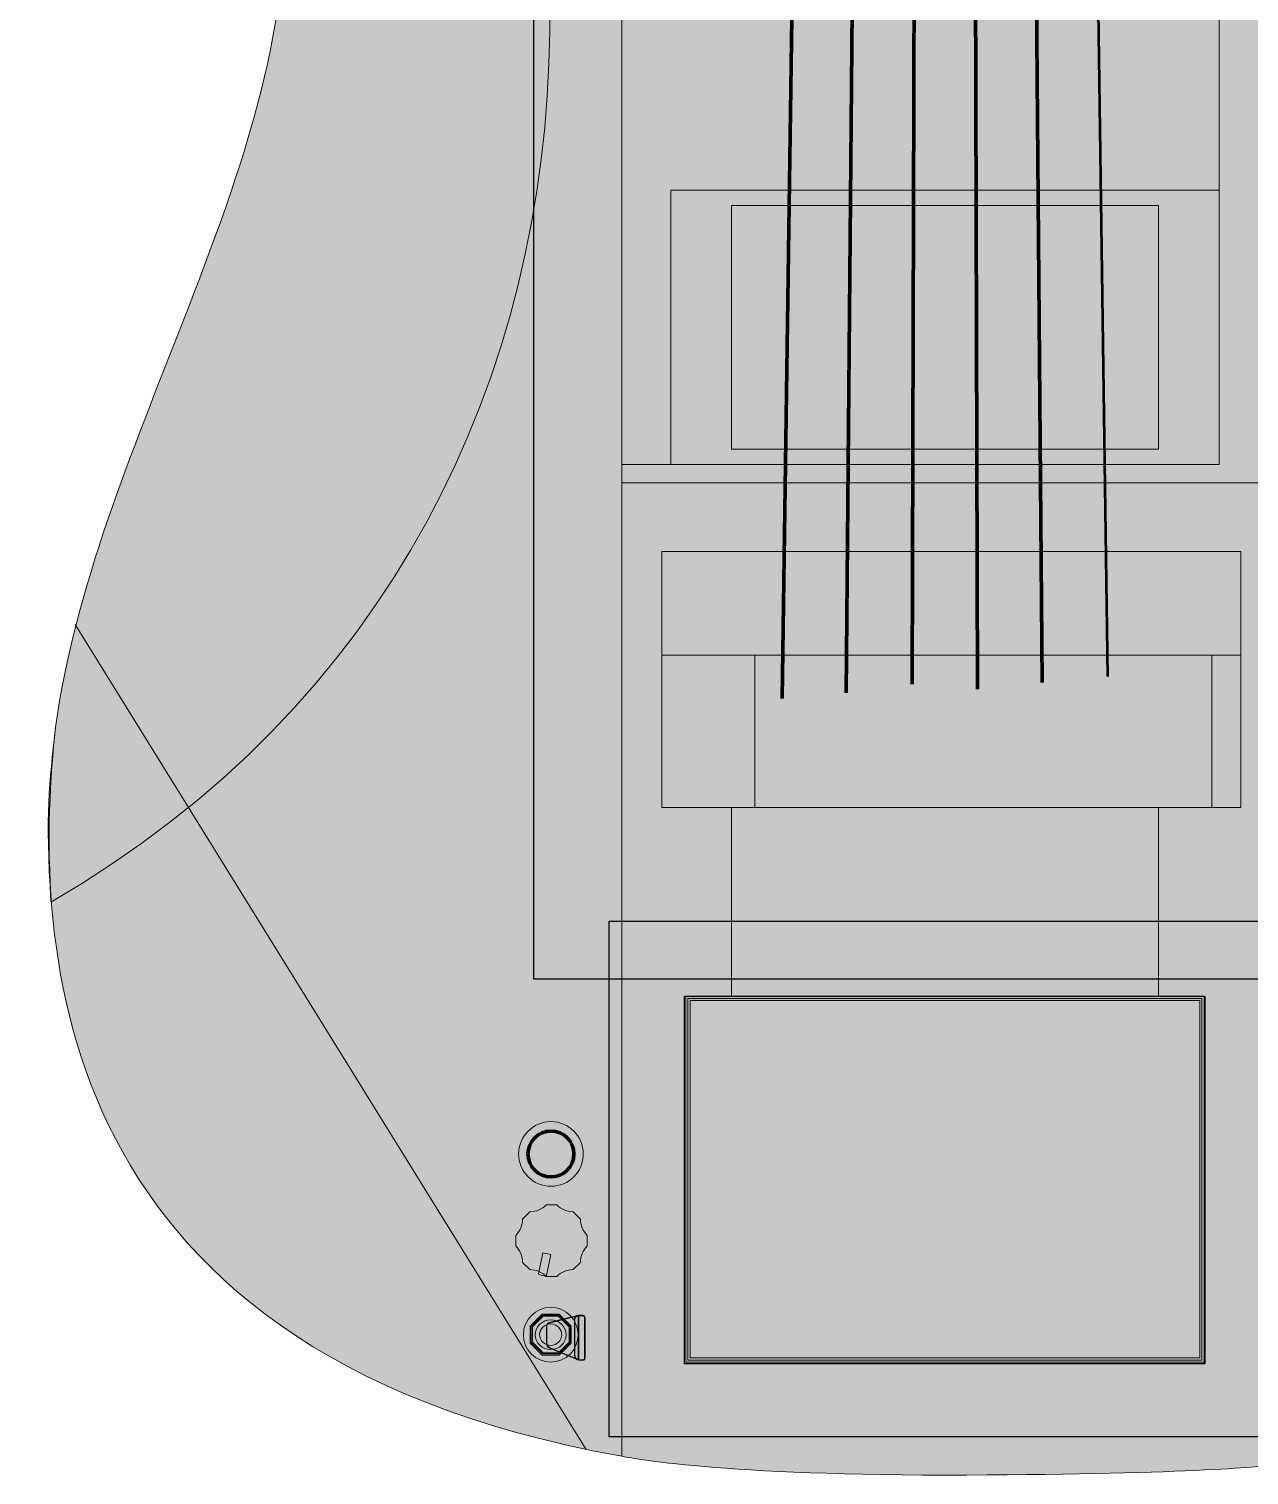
# Model space of a CAD drawing. Header units: millimetres. Extents: x -1358 to 1584, y -714 to 655.
# Drawn here: x 68.9 to 269, y -713.6 to -476.2 of the extents above; entities that cross this region are included whole.
import ezdxf

# ---------------------------------------------------------------- set-up
doc = ezdxf.new("R2010")
doc.units = ezdxf.units.MM
doc.header["$MEASUREMENT"] = 0
doc.layers.add('finished guitar', color=7, linetype='Continuous')
picture_1 = doc.add_image_def('image8.png', size_in_pixel=(312, 240))
picture_2 = doc.add_image_def('image9.png', size_in_pixel=(242, 171))
picture_3 = doc.add_image_def('image10.png', size_in_pixel=(389, 588))

# ---------------------------------------------------------------- blocks, each defined once
blk = doc.blocks.new('block 244')
at = {"layer": 'finished guitar', "true_color": 0xf23005}
h = blk.add_hatch(color=20, dxfattribs=at)
h.dxf.hatch_style = 2
edge = h.paths.add_edge_path()
edge.add_spline(control_points=[(194.09, -330.14), (194.09, -330.14), (235.33, -330.14), (244.16, -330.14), (244.16, -336.05), (244.16, -366.73), (244.16, -381.32), (244.16, -395.91), (250.05, -404.66), (253.46, -409.58), (259.45, -420.31), (272.13, -425.75), (272.13, -425.75), (272.13, -425.75), (272.13, -712.05), (272.13, -712.05), (272.13, -712.05), (257.97, -713.57), (219.04, -713.57), (180.12, -713.57), (166.13, -710.48), (166.13, -710.48), (166.13, -710.48), (166.13, -381.18), (166.13, -381.18), (166.13, -381.18), (173.96, -381.73), (183.36, -373.65), (187.62, -369.84), (192.04, -363.09), (194.09, -359.56), (194.09, -353.51), (194.09, -330.14), (194.09, -330.14)], knot_values=[0, 0, 0, 0, 1, 1, 1, 2, 2, 2, 3, 3, 3, 4, 4, 4, 5, 5, 5, 6, 6, 6, 7, 7, 7, 8, 8, 8, 9, 9, 9, 10, 10, 10, 11, 11, 11, 11], degree=3, periodic=1)
at = {"layer": 'finished guitar', "lineweight": 0}
blk.add_open_spline([(194.09, -330.14), (194.09, -330.14), (235.33, -330.14), (244.16, -330.14), (244.16, -336.05), (244.16, -366.73), (244.16, -381.32), (244.16, -395.91), (250.05, -404.66), (253.46, -409.58), (259.45, -420.31), (272.13, -425.75), (272.13, -425.75), (272.13, -425.75), (272.13, -712.05), (272.13, -712.05), (272.13, -712.05), (257.97, -713.57), (219.04, -713.57), (180.12, -713.57), (166.13, -710.48), (166.13, -710.48), (166.13, -710.48), (166.13, -381.18), (166.13, -381.18), (166.13, -381.18), (173.96, -381.73), (183.36, -373.65), (187.62, -369.84), (192.04, -363.09), (194.09, -359.56), (194.09, -353.51), (194.09, -330.14), (194.09, -330.14)], degree=3, knots=[0, 0, 0, 0, 1, 1, 1, 2, 2, 2, 3, 3, 3, 4, 4, 4, 5, 5, 5, 6, 6, 6, 7, 7, 7, 8, 8, 8, 9, 9, 9, 10, 10, 10, 11, 11, 11, 11], dxfattribs=at)
blk = doc.blocks.new('block 247')
at = {"layer": 'finished guitar', "true_color": 0xffffff}
blk.add_hatch(color=7, dxfattribs=at).paths.add_polyline_path([(172.68, -562.03), (172.68, -579.03), (267.68, -579.03), (267.68, -562.03)])
at = {"layer": 'finished guitar', "lineweight": 0}
blk.add_lwpolyline([(172.68, -562.03), (172.68, -579.03), (267.68, -579.03), (267.68, -562.03), (172.68, -562.03)], dxfattribs=at)
blk = doc.blocks.new('block 246')
at = {"layer": 'finished guitar'}
blk.add_blockref('block 247', (0, 0), dxfattribs=at)
blk = doc.blocks.new('block 245')
at = {"layer": 'finished guitar', "true_color": 0x000033}
for points in [[(267.68, -604.03), (172.68, -604.03), (172.68, -562.03), (267.68, -562.03)], [(184.13, -635.03), (184.13, -604.03), (254.13, -604.03), (254.13, -635.03)]]:
    blk.add_hatch(color=178, dxfattribs=at).paths.add_polyline_path(points)
at = {"layer": 'finished guitar', "true_color": 0xffffff}
blk.add_hatch(color=7, dxfattribs=at).paths.add_polyline_path([(187.91, -579.03), (262.91, -579.03), (262.91, -604.03), (187.91, -604.03)])
at = {"layer": 'finished guitar', "lineweight": 0}
for points in [[(267.68, -604.03), (172.68, -604.03), (172.68, -562.03), (267.68, -562.03), (267.68, -604.03)], [(187.91, -579.03), (262.91, -579.03), (262.91, -604.03), (187.91, -604.03), (187.91, -579.03)], [(184.13, -635.03), (184.13, -604.03), (254.13, -604.03), (254.13, -635.03), (184.13, -635.03)]]:
    blk.add_lwpolyline(points, dxfattribs=at)
at = {"layer": 'finished guitar'}
blk.add_blockref('block 246', (0, 0), dxfattribs=at)
blk = doc.blocks.new('block 243')
at = {"layer": 'finished guitar', "true_color": 0xf13005}
h = blk.add_hatch(color=20, dxfattribs=at)
h.dxf.hatch_style = 2
h.paths.add_polyline_path([(166.13, -550.73), (272.13, -550.73), (272.13, -425.75), (166.13, -425.75)])
at = {"layer": 'finished guitar', "lineweight": 0}
blk.add_lwpolyline([(166.13, -550.73), (272.13, -550.73), (272.13, -425.75), (166.13, -425.75), (166.13, -550.73)], dxfattribs=at)
at = {"layer": 'finished guitar'}
for name in ['block 244', 'block 245']:
    blk.add_blockref(name, (0, 0), dxfattribs=at)
blk = doc.blocks.new('block 278')
at = {"layer": 'finished guitar', "true_color": 0x031ca6}
h = blk.add_hatch(color=164, dxfattribs=at)
edge = h.paths.add_edge_path()
edge.add_spline(control_points=[(112.75, -290.18), (112.62, -284.19), (113.23, -275.4), (110.88, -275.31), (99.7, -282.11), (94.56, -291.04), (88.76, -311.02), (75.41, -372.62), (112.77, -423.8), (110.93, -456.98), (110.88, -501.66), (79.53, -545.06), (73.21, -590.86), (69.84, -622.74), (68.85, -693.18), (166.13, -710.48), (166.13, -710.48), (166.13, -381.18), (166.13, -381.18), (142.47, -381.18), (114.34, -355.69), (112.75, -290.18)], knot_values=[0, 0, 0, 0, 1, 1, 1, 2, 2, 2, 3, 3, 3, 4, 4, 4, 5, 5, 5, 6, 6, 6, 7, 7, 7, 7], degree=3, periodic=1)
at = {"layer": 'finished guitar', "lineweight": 0}
blk.add_open_spline([(112.75, -290.18), (112.62, -284.19), (113.23, -275.4), (110.88, -275.31), (99.7, -282.11), (94.56, -291.04), (88.76, -311.02), (75.41, -372.62), (112.77, -423.8), (110.93, -456.98), (110.88, -501.66), (79.53, -545.06), (73.21, -590.86), (69.84, -622.74), (68.85, -693.18), (166.13, -710.48), (166.13, -710.48), (166.13, -381.18), (166.13, -381.18), (142.47, -381.18), (114.34, -355.69), (112.75, -290.18)], degree=3, knots=[0, 0, 0, 0, 1, 1, 1, 2, 2, 2, 3, 3, 3, 4, 4, 4, 5, 5, 5, 6, 6, 6, 7, 7, 7, 7], dxfattribs=at)
blk = doc.blocks.new('block 277')
at = {"layer": 'finished guitar'}
blk.add_blockref('block 278', (0, 0), dxfattribs=at)
blk = doc.blocks.new('block 279')
at = {"layer": 'finished guitar', "true_color": 0x191919}
for points in [[(264.13, -473.8), (174.13, -473.8), (174.13, -428.8), (264.13, -428.8)], [(264.13, -547.73), (174.13, -547.73), (174.13, -502.73), (264.13, -502.73)]]:
    blk.add_hatch(color=179, dxfattribs=at).paths.add_polyline_path(points)
at = {"layer": 'finished guitar', "true_color": 0x031ca6}
for points in [[(184.13, -432), (254.13, -432), (254.13, -472), (184.13, -472)], [(184.13, -505.23), (254.13, -505.23), (254.13, -545.23), (184.13, -545.23)]]:
    blk.add_hatch(color=164, dxfattribs=at).paths.add_polyline_path(points)
at = {"layer": 'finished guitar', "lineweight": 0}
for points in [[(264.13, -473.8), (174.13, -473.8), (174.13, -428.8), (264.13, -428.8), (264.13, -473.8)], [(184.13, -432), (254.13, -432), (254.13, -472), (184.13, -472), (184.13, -432)], [(264.13, -547.73), (174.13, -547.73), (174.13, -502.73), (264.13, -502.73), (264.13, -547.73)], [(184.13, -505.23), (254.13, -505.23), (254.13, -545.23), (184.13, -545.23), (184.13, -505.23)]]:
    blk.add_lwpolyline(points, dxfattribs=at)
blk = doc.blocks.new('block 276')
at = {"layer": 'finished guitar', "true_color": 0xf13005}
h = blk.add_hatch(color=20, dxfattribs=at)
edge = h.paths.add_edge_path()
edge.add_spline(control_points=[(87, -321.14), (79.27, -381.71), (112.61, -426.73), (110.93, -456.98), (110.88, -501.66), (79.53, -545.06), (73.21, -590.86), (72.2, -600.44), (71.54, -604.6), (72.47, -619.53), (184.13, -554.98), (174.13, -402.58), (87, -321.14)], knot_values=[0, 0, 0, 0, 1, 1, 1, 2, 2, 2, 3, 3, 3, 4, 4, 4, 4], degree=3, periodic=1)
blk.add_hatch(color=20, dxfattribs=at).paths.add_polyline_path([(264.13, -547.73), (166.13, -547.73), (166.13, -428.8), (264.13, -428.8)])
at = {"layer": 'finished guitar', "lineweight": 0}
blk.add_lwpolyline([(264.13, -547.73), (166.13, -547.73), (166.13, -428.8), (264.13, -428.8), (264.13, -547.73)], dxfattribs=at)
at = {"layer": 'finished guitar', "color": 7, "lineweight": 18, "true_color": 0xffffff}
blk.add_lwpolyline([(76.45, -573.98), (160.29, -709.35)], dxfattribs=at)
at = {"layer": 'finished guitar', "lineweight": 0}
blk.add_open_spline([(87, -321.14), (79.27, -381.71), (112.61, -426.73), (110.93, -456.98), (110.88, -501.66), (79.53, -545.06), (73.21, -590.86), (72.2, -600.44), (71.54, -604.6), (72.47, -619.53), (184.13, -554.98), (174.13, -402.58), (87, -321.14)], degree=3, knots=[0, 0, 0, 0, 1, 1, 1, 2, 2, 2, 3, 3, 3, 4, 4, 4, 4], dxfattribs=at)
at = {"layer": 'finished guitar'}
for name in ['block 277', 'block 279']:
    blk.add_blockref(name, (0, 0), dxfattribs=at)
blk = doc.blocks.new('block 287')
at = {"layer": 'finished guitar', "true_color": 0x000033}
h = blk.add_hatch(color=178, dxfattribs=at)
h.dxf.hatch_style = 2
h.paths.add_polyline_path([(261.63, -635.03), (176.63, -635.03), (176.63, -695.03), (261.63, -695.03)])
h.paths.add_polyline_path([(260.95, -635.71), (260.95, -694.35), (177.3, -694.35), (177.3, -635.71)])
h = blk.add_hatch(color=178, dxfattribs=at)
h.dxf.hatch_style = 2
h.paths.add_polyline_path([(176.96, -694.69), (176.96, -635.37), (261.29, -635.37), (261.29, -694.69)])
at = {"layer": 'finished guitar', "lineweight": 0}
for points in [[(261.63, -635.03), (176.63, -635.03), (176.63, -695.03), (261.63, -695.03), (261.63, -635.03), (261.63, -635.03)], [(176.96, -694.69), (176.96, -635.37), (261.29, -635.37), (261.29, -694.69), (176.96, -694.69)], [(260.95, -635.71), (260.95, -694.35), (177.3, -694.35), (177.3, -635.71), (260.95, -635.71)]]:
    blk.add_lwpolyline(points, dxfattribs=at)
blk = doc.blocks.new('block 288')
at = {"layer": 'finished guitar'}
image = blk.add_image(picture_1, insert=(164.04, -707.32), size_in_units=(110.07, 84.67), dxfattribs=at)
blk = doc.blocks.new('block 289')
at = {"layer": 'finished guitar'}
image = blk.add_image(picture_2, insert=(176.39, -695.32), size_in_units=(85.37, 60.32), dxfattribs=at)
blk = doc.blocks.new('block 286')
at = {"layer": 'finished guitar'}
for name in ['block 288', 'block 289', 'block 287']:
    blk.add_blockref(name, (0, 0), dxfattribs=at)
blk = doc.blocks.new('block 291')
at = {"layer": 'finished guitar', "true_color": 0x191919}
h = blk.add_hatch(color=179, dxfattribs=at)
edge = h.paths.add_edge_path()
edge.add_spline(control_points=[(155.44, -669.24), (155.44, -669.24), (153.73, -669.24), (153.73, -669.24), (153.02, -669.95), (152.05, -670.36), (151.04, -670.36), (151.04, -670.36), (149.83, -671.56), (149.83, -671.56), (149.83, -672.57), (149.43, -673.54), (148.71, -674.26), (148.71, -674.26), (148.71, -675.96), (148.71, -675.96), (149.43, -676.68), (149.83, -677.64), (149.83, -678.66), (149.83, -678.66), (151.04, -679.86), (151.04, -679.86), (152.05, -679.86), (153.02, -680.26), (153.73, -680.98), (153.73, -680.98), (155.44, -680.98), (155.44, -680.98), (156.15, -680.26), (157.12, -679.86), (158.13, -679.86), (158.13, -679.86), (159.34, -678.66), (159.34, -678.66), (159.34, -677.64), (159.74, -676.68), (160.45, -675.96), (160.45, -675.96), (160.45, -674.26), (160.45, -674.26), (159.74, -673.54), (159.34, -672.57), (159.34, -671.56), (159.34, -671.56), (158.13, -670.36), (158.13, -670.36), (157.12, -670.36), (156.15, -669.95), (155.44, -669.24)], knot_values=[0, 0, 0, 0, 1, 1, 1, 2, 2, 2, 3, 3, 3, 4, 4, 4, 5, 5, 5, 6, 6, 6, 7, 7, 7, 8, 8, 8, 9, 9, 9, 10, 10, 10, 11, 11, 11, 12, 12, 12, 13, 13, 13, 14, 14, 14, 15, 15, 15, 16, 16, 16, 16], degree=3, periodic=1)
at = {"layer": 'finished guitar', "true_color": 0x000000}
h = blk.add_hatch(color=178, dxfattribs=at)
edge = h.paths.add_edge_path()
edge.add_spline(control_points=[(153.18, -677.08), (153.18, -677.08), (152.47, -680.52), (152.47, -680.52), (152.45, -680.61), (152.51, -680.7), (152.6, -680.72), (152.6, -680.72), (153.6, -680.92), (153.6, -680.92), (153.68, -680.94), (153.76, -680.89), (153.77, -680.81), (153.77, -680.81), (154.49, -677.35), (154.49, -677.35), (154.49, -677.35), (153.18, -677.08), (153.18, -677.08)], knot_values=[0, 0, 0, 0, 1, 1, 1, 2, 2, 2, 3, 3, 3, 4, 4, 4, 5, 5, 5, 6, 6, 6, 6], degree=3, periodic=1)
at = {"layer": 'finished guitar', "lineweight": 0}
for points, knots in [([(155.44, -669.24), (155.44, -669.24), (153.73, -669.24), (153.73, -669.24), (153.02, -669.95), (152.05, -670.36), (151.04, -670.36), (151.04, -670.36), (149.83, -671.56), (149.83, -671.56), (149.83, -672.57), (149.43, -673.54), (148.71, -674.26), (148.71, -674.26), (148.71, -675.96), (148.71, -675.96), (149.43, -676.68), (149.83, -677.64), (149.83, -678.66), (149.83, -678.66), (151.04, -679.86), (151.04, -679.86), (152.05, -679.86), (153.02, -680.26), (153.73, -680.98), (153.73, -680.98), (155.44, -680.98), (155.44, -680.98), (156.15, -680.26), (157.12, -679.86), (158.13, -679.86), (158.13, -679.86), (159.34, -678.66), (159.34, -678.66), (159.34, -677.64), (159.74, -676.68), (160.45, -675.96), (160.45, -675.96), (160.45, -674.26), (160.45, -674.26), (159.74, -673.54), (159.34, -672.57), (159.34, -671.56), (159.34, -671.56), (158.13, -670.36), (158.13, -670.36), (157.12, -670.36), (156.15, -669.95), (155.44, -669.24)], [0, 0, 0, 0, 1, 1, 1, 2, 2, 2, 3, 3, 3, 4, 4, 4, 5, 5, 5, 6, 6, 6, 7, 7, 7, 8, 8, 8, 9, 9, 9, 10, 10, 10, 11, 11, 11, 12, 12, 12, 13, 13, 13, 14, 14, 14, 15, 15, 15, 16, 16, 16, 16]), ([(153.18, -677.08), (153.18, -677.08), (152.47, -680.52), (152.47, -680.52), (152.45, -680.61), (152.51, -680.7), (152.6, -680.72), (152.6, -680.72), (153.6, -680.92), (153.6, -680.92), (153.68, -680.94), (153.76, -680.89), (153.77, -680.81), (153.77, -680.81), (154.49, -677.35), (154.49, -677.35), (154.49, -677.35), (153.18, -677.08), (153.18, -677.08)], [0, 0, 0, 0, 1, 1, 1, 2, 2, 2, 3, 3, 3, 4, 4, 4, 5, 5, 5, 6, 6, 6, 6])]:
    blk.add_open_spline(points, degree=3, knots=knots, dxfattribs=at)
blk = doc.blocks.new('block 292')
at = {"layer": 'finished guitar', "true_color": 0x191919}
h = blk.add_hatch(color=179, dxfattribs=at)
edge = h.paths.add_edge_path()
edge.add_spline(control_points=[(149.19, -660.88), (149.19, -663.81), (151.56, -666.18), (154.49, -666.18), (157.42, -666.18), (159.79, -663.81), (159.79, -660.88), (159.79, -657.95), (157.42, -655.57), (154.49, -655.57), (151.56, -655.57), (149.19, -657.95), (149.19, -660.88)], knot_values=[0, 0, 0, 0, 1, 1, 1, 2, 2, 2, 3, 3, 3, 4, 4, 4, 4], degree=3, periodic=1)
h = blk.add_hatch(color=179, dxfattribs=at)
edge = h.paths.add_edge_path()
edge.add_spline(control_points=[(150.72, -660.88), (150.72, -662.96), (152.41, -664.65), (154.49, -664.65), (156.57, -664.65), (158.26, -662.96), (158.26, -660.88), (158.26, -658.8), (156.57, -657.11), (154.49, -657.11), (152.41, -657.11), (150.72, -658.8), (150.72, -660.88)], knot_values=[0, 0, 0, 0, 1, 1, 1, 2, 2, 2, 3, 3, 3, 4, 4, 4, 4], degree=3, periodic=1)
at = {"layer": 'finished guitar', "lineweight": 0}
blk.add_open_spline([(149.19, -660.88), (149.19, -663.81), (151.56, -666.18), (154.49, -666.18), (157.42, -666.18), (159.79, -663.81), (159.79, -660.88), (159.79, -657.95), (157.42, -655.57), (154.49, -655.57), (151.56, -655.57), (149.19, -657.95), (149.19, -660.88)], degree=3, knots=[0, 0, 0, 0, 1, 1, 1, 2, 2, 2, 3, 3, 3, 4, 4, 4, 4], dxfattribs=at)
at = {"layer": 'finished guitar', "color": 7, "lineweight": 70, "true_color": 0xffffff}
blk.add_open_spline([(150.72, -660.88), (150.72, -662.96), (152.41, -664.65), (154.49, -664.65), (156.57, -664.65), (158.26, -662.96), (158.26, -660.88), (158.26, -658.8), (156.57, -657.11), (154.49, -657.11), (152.41, -657.11), (150.72, -658.8), (150.72, -660.88)], degree=3, knots=[0, 0, 0, 0, 1, 1, 1, 2, 2, 2, 3, 3, 3, 4, 4, 4, 4], dxfattribs=at)
blk = doc.blocks.new('block 294')
at = {"layer": 'finished guitar', "true_color": 0xffffff}
h = blk.add_hatch(color=7, dxfattribs=at)
h.dxf.hatch_style = 2
h.paths.add_polyline_path([(155.84, -687.15), (155.7, -687.15), (153.2, -687.15), (153.06, -687.15), (152.95, -687.25), (151.19, -689.01), (151.09, -689.12), (151.09, -689.26), (151.09, -691.76), (151.09, -691.9), (151.19, -692.01), (152.95, -693.77), (153.06, -693.87), (153.2, -693.87), (155.7, -693.87), (155.84, -693.87), (155.95, -693.77), (157.71, -692.01), (157.81, -691.9), (157.81, -691.76), (157.81, -689.26), (157.81, -689.12), (157.71, -689.01), (155.95, -687.25)])
h.paths.add_polyline_path([(155.7, -687.5), (157.46, -689.26), (157.46, -691.76), (155.7, -693.52), (153.2, -693.52), (151.44, -691.76), (151.44, -689.26), (153.2, -687.5)])
at = {"layer": 'finished guitar', "true_color": 0xcc0000}
blk.add_hatch(color=12, dxfattribs=at).paths.add_polyline_path([(153.13, -693.7), (151.26, -691.83), (151.26, -689.19), (153.13, -687.32), (155.77, -687.32), (157.64, -689.19), (157.64, -691.83), (155.77, -693.7)])
at = {"layer": 'finished guitar', "lineweight": 0}
for points in [[(155.84, -687.15), (155.7, -687.15), (153.2, -687.15), (153.06, -687.15), (152.95, -687.25), (151.19, -689.01), (151.09, -689.12), (151.09, -689.26), (151.09, -691.76), (151.09, -691.9), (151.19, -692.01), (152.95, -693.77), (153.06, -693.87), (153.2, -693.87), (155.7, -693.87), (155.84, -693.87), (155.95, -693.77), (157.71, -692.01), (157.81, -691.9), (157.81, -691.76), (157.81, -689.26), (157.81, -689.12), (157.71, -689.01), (155.95, -687.25), (155.84, -687.15), (155.84, -687.15)], [(153.13, -693.7), (151.26, -691.83), (151.26, -689.19), (153.13, -687.32), (155.77, -687.32), (157.64, -689.19), (157.64, -691.83), (155.77, -693.7), (153.13, -693.7)], [(155.7, -687.5), (157.46, -689.26), (157.46, -691.76), (155.7, -693.52), (153.2, -693.52), (151.44, -691.76), (151.44, -689.26), (153.2, -687.5), (155.7, -687.5)]]:
    blk.add_lwpolyline(points, dxfattribs=at)
blk = doc.blocks.new('block 295')
at = {"layer": 'finished guitar', "true_color": 0xffffff}
h = blk.add_hatch(color=7, dxfattribs=at)
h.dxf.hatch_style = 2
edge = h.paths.add_edge_path()
edge.add_spline(control_points=[(159.04, -687.34), (159.04, -687.34), (154.8, -688.39), (154.8, -688.39), (154.34, -688.47), (153.75, -688.63), (153.75, -689.1), (153.75, -689.1), (153.75, -691.92), (153.75, -691.92), (153.75, -692.63), (154.28, -692.76), (154.8, -692.98), (154.8, -692.98), (159.04, -694.74), (159.04, -694.74), (159.04, -694.74), (159.04, -687.34), (159.04, -687.34), (159.04, -687.34), (159.04, -687.34), (159.04, -687.34)], knot_values=[0, 0, 0, 0, 1, 1, 1, 2, 2, 2, 3, 3, 3, 4, 4, 4, 5, 5, 5, 6, 6, 6, 7, 7, 7, 7], degree=3, periodic=1)
edge = h.paths.add_edge_path()
edge.add_spline(control_points=[(158.95, -687.45), (158.95, -687.45), (158.95, -694.61), (158.95, -694.61), (158.95, -694.61), (154.84, -692.9), (154.84, -692.9), (154.78, -692.88), (154.73, -692.86), (154.68, -692.83), (154.23, -692.65), (153.83, -692.5), (153.83, -691.92), (153.83, -691.92), (153.83, -689.1), (153.83, -689.1), (153.83, -688.79), (154.14, -688.59), (154.83, -688.48), (154.83, -688.48), (158.95, -687.45), (158.95, -687.45)], knot_values=[0, 0, 0, 0, 0.352778, 0.352778, 0.352778, 0.705556, 0.705556, 0.705556, 1.058333, 1.058333, 1.058333, 1.411111, 1.411111, 1.411111, 1.763889, 1.763889, 1.763889, 2.116667, 2.116667, 2.116667, 2.469444, 2.469444, 2.469444, 2.469444], degree=3, periodic=0)
edge.add_line((158.95, -687.45), (158.95, -687.45))
at = {"layer": 'finished guitar', "true_color": 0x333333}
h = blk.add_hatch(color=250, dxfattribs=at)
edge = h.paths.add_edge_path()
edge.add_spline(control_points=[(154.82, -692.94), (154.82, -692.94), (154.66, -692.88), (154.66, -692.88), (154.19, -692.69), (153.79, -692.53), (153.79, -691.92), (153.79, -691.92), (153.79, -689.1), (153.79, -689.1), (153.79, -688.66), (154.34, -688.52), (154.81, -688.44), (154.81, -688.44), (158.99, -687.39), (158.99, -687.39), (158.99, -687.39), (158.99, -694.68), (158.99, -694.68), (158.99, -694.68), (154.82, -692.94), (154.82, -692.94)], knot_values=[0, 0, 0, 0, 1, 1, 1, 2, 2, 2, 3, 3, 3, 4, 4, 4, 5, 5, 5, 6, 6, 6, 7, 7, 7, 7], degree=3, periodic=1)
at = {"layer": 'finished guitar', "lineweight": 0}
for points in [[(159.04, -687.34), (159.04, -687.34), (154.8, -688.39), (154.8, -688.39), (154.34, -688.47), (153.75, -688.63), (153.75, -689.1), (153.75, -689.1), (153.75, -691.92), (153.75, -691.92), (153.75, -692.63), (154.28, -692.76), (154.8, -692.98), (154.8, -692.98), (159.04, -694.74), (159.04, -694.74), (159.04, -694.74), (159.04, -687.34), (159.04, -687.34), (159.04, -687.34), (159.04, -687.34), (159.04, -687.34)], [(154.82, -692.94), (154.82, -692.94), (154.66, -692.88), (154.66, -692.88), (154.19, -692.69), (153.79, -692.53), (153.79, -691.92), (153.79, -691.92), (153.79, -689.1), (153.79, -689.1), (153.79, -688.66), (154.34, -688.52), (154.81, -688.44), (154.81, -688.44), (158.99, -687.39), (158.99, -687.39), (158.99, -687.39), (158.99, -694.68), (158.99, -694.68), (158.99, -694.68), (154.82, -692.94), (154.82, -692.94)], [(158.95, -687.45), (158.95, -687.45), (158.95, -694.61), (158.95, -694.61), (158.95, -694.61), (154.84, -692.9), (154.84, -692.9), (154.78, -692.88), (154.73, -692.86), (154.68, -692.83), (154.23, -692.65), (153.83, -692.5), (153.83, -691.92), (153.83, -691.92), (153.83, -689.1), (153.83, -689.1), (153.83, -688.79), (154.14, -688.59), (154.83, -688.48), (154.83, -688.48), (158.95, -687.45), (158.95, -687.45)]]:
    blk.add_open_spline(points, degree=3, knots=[0, 0, 0, 0, 1, 1, 1, 2, 2, 2, 3, 3, 3, 4, 4, 4, 5, 5, 5, 6, 6, 6, 7, 7, 7, 7], dxfattribs=at)
blk = doc.blocks.new('block 296')
at = {"layer": 'finished guitar', "true_color": 0xffffff}
h = blk.add_hatch(color=7, dxfattribs=at)
h.dxf.hatch_style = 2
edge = h.paths.add_edge_path()
edge.add_spline(control_points=[(158.96, -687.34), (158.61, -687.34), (158.33, -687.63), (158.33, -687.97), (158.33, -687.97), (158.33, -693.91), (158.33, -693.91), (158.33, -694.37), (158.7, -694.74), (159.16, -694.74), (159.16, -694.74), (159.16, -694.74), (159.16, -694.74), (159.16, -694.74), (159.74, -694.73), (159.74, -694.73), (159.94, -694.73), (160.1, -694.56), (160.1, -694.36), (160.1, -694.36), (160.1, -687.72), (160.1, -687.72), (160.1, -687.52), (159.94, -687.35), (159.74, -687.35), (159.74, -687.35), (158.97, -687.34), (158.97, -687.34), (158.97, -687.34), (158.97, -687.34), (158.96, -687.34), (158.96, -687.34), (158.96, -687.34), (158.96, -687.34)], knot_values=[0, 0, 0, 0, 1, 1, 1, 2, 2, 2, 3, 3, 3, 4, 4, 4, 5, 5, 5, 6, 6, 6, 7, 7, 7, 8, 8, 8, 9, 9, 9, 10, 10, 10, 11, 11, 11, 11], degree=3, periodic=1)
edge = h.paths.add_edge_path()
edge.add_spline(control_points=[(158.96, -687.34), (158.96, -687.34), (158.97, -687.43), (158.97, -687.43), (158.97, -687.43), (159.74, -687.44), (159.74, -687.44), (159.89, -687.44), (160.01, -687.57), (160.01, -687.72), (160.01, -687.72), (160.01, -694.36), (160.01, -694.36), (160.01, -694.51), (159.89, -694.64), (159.74, -694.64), (159.74, -694.64), (159.16, -694.65), (159.16, -694.65), (158.75, -694.65), (158.42, -694.32), (158.42, -693.91), (158.42, -693.91), (158.42, -687.97), (158.42, -687.97), (158.42, -687.67), (158.66, -687.43), (158.96, -687.43), (158.96, -687.43), (158.96, -687.34), (158.96, -687.34)], knot_values=[0, 0, 0, 0, 0.352778, 0.352778, 0.352778, 0.705556, 0.705556, 0.705556, 1.058333, 1.058333, 1.058333, 1.411111, 1.411111, 1.411111, 1.763889, 1.763889, 1.763889, 2.116667, 2.116667, 2.116667, 2.469444, 2.469444, 2.469444, 2.822222, 2.822222, 2.822222, 3.175, 3.175, 3.175, 3.527778, 3.527778, 3.527778, 3.527778], degree=3, periodic=0)
edge.add_line((158.96, -687.34), (158.96, -687.34))
at = {"layer": 'finished guitar', "true_color": 0x262626}
h = blk.add_hatch(color=179, dxfattribs=at)
edge = h.paths.add_edge_path()
edge.add_spline(control_points=[(159.15, -694.69), (158.73, -694.69), (158.38, -694.34), (158.38, -693.91), (158.38, -693.91), (158.38, -687.97), (158.38, -687.97), (158.38, -687.65), (158.64, -687.39), (158.96, -687.39), (158.96, -687.39), (159.74, -687.4), (159.74, -687.4), (159.91, -687.4), (160.06, -687.54), (160.06, -687.72), (160.06, -687.72), (160.06, -694.36), (160.06, -694.36), (160.06, -694.54), (159.91, -694.68), (159.74, -694.68), (159.74, -694.68), (159.15, -694.69), (159.15, -694.69)], knot_values=[0, 0, 0, 0, 1, 1, 1, 2, 2, 2, 3, 3, 3, 4, 4, 4, 5, 5, 5, 6, 6, 6, 7, 7, 7, 8, 8, 8, 8], degree=3, periodic=1)
at = {"layer": 'finished guitar', "lineweight": 0}
for points, knots in [([(158.96, -687.34), (158.61, -687.34), (158.33, -687.63), (158.33, -687.97), (158.33, -687.97), (158.33, -693.91), (158.33, -693.91), (158.33, -694.37), (158.7, -694.74), (159.16, -694.74), (159.16, -694.74), (159.16, -694.74), (159.16, -694.74), (159.16, -694.74), (159.74, -694.73), (159.74, -694.73), (159.94, -694.73), (160.1, -694.56), (160.1, -694.36), (160.1, -694.36), (160.1, -687.72), (160.1, -687.72), (160.1, -687.52), (159.94, -687.35), (159.74, -687.35), (159.74, -687.35), (158.97, -687.34), (158.97, -687.34), (158.97, -687.34), (158.97, -687.34), (158.96, -687.34), (158.96, -687.34), (158.96, -687.34), (158.96, -687.34)], [0, 0, 0, 0, 1, 1, 1, 2, 2, 2, 3, 3, 3, 4, 4, 4, 5, 5, 5, 6, 6, 6, 7, 7, 7, 8, 8, 8, 9, 9, 9, 10, 10, 10, 11, 11, 11, 11]), ([(159.15, -694.69), (158.73, -694.69), (158.38, -694.34), (158.38, -693.91), (158.38, -693.91), (158.38, -687.97), (158.38, -687.97), (158.38, -687.65), (158.64, -687.39), (158.96, -687.39), (158.96, -687.39), (159.74, -687.4), (159.74, -687.4), (159.91, -687.4), (160.06, -687.54), (160.06, -687.72), (160.06, -687.72), (160.06, -694.36), (160.06, -694.36), (160.06, -694.54), (159.91, -694.68), (159.74, -694.68), (159.74, -694.68), (159.15, -694.69), (159.15, -694.69)], [0, 0, 0, 0, 1, 1, 1, 2, 2, 2, 3, 3, 3, 4, 4, 4, 5, 5, 5, 6, 6, 6, 7, 7, 7, 8, 8, 8, 8]), ([(158.96, -687.34), (158.96, -687.34), (158.97, -687.43), (158.97, -687.43), (158.97, -687.43), (159.74, -687.44), (159.74, -687.44), (159.89, -687.44), (160.01, -687.57), (160.01, -687.72), (160.01, -687.72), (160.01, -694.36), (160.01, -694.36), (160.01, -694.51), (159.89, -694.64), (159.74, -694.64), (159.74, -694.64), (159.16, -694.65), (159.16, -694.65), (158.75, -694.65), (158.42, -694.32), (158.42, -693.91), (158.42, -693.91), (158.42, -687.97), (158.42, -687.97), (158.42, -687.67), (158.66, -687.43), (158.96, -687.43), (158.96, -687.43), (158.96, -687.34), (158.96, -687.34)], [0, 0, 0, 0, 1, 1, 1, 2, 2, 2, 3, 3, 3, 4, 4, 4, 5, 5, 5, 6, 6, 6, 7, 7, 7, 8, 8, 8, 9, 9, 9, 10, 10, 10, 10])]:
    blk.add_open_spline(points, degree=3, knots=knots, dxfattribs=at)
blk = doc.blocks.new('block 293')
at = {"layer": 'finished guitar', "true_color": 0x191919}
h = blk.add_hatch(color=179, dxfattribs=at)
edge = h.paths.add_edge_path()
edge.add_spline(control_points=[(149.96, -690.54), (149.96, -693.02), (151.97, -695.03), (154.45, -695.03), (156.93, -695.03), (158.94, -693.02), (158.94, -690.54), (158.94, -688.06), (156.93, -686.05), (154.45, -686.05), (151.97, -686.05), (149.96, -688.06), (149.96, -690.54)], knot_values=[0, 0, 0, 0, 1, 1, 1, 2, 2, 2, 3, 3, 3, 4, 4, 4, 4], degree=3, periodic=1)
at = {"layer": 'finished guitar', "true_color": 0xffffff}
h = blk.add_hatch(color=7, dxfattribs=at)
edge = h.paths.add_edge_path()
edge.add_spline(control_points=[(151.91, -690.54), (151.91, -691.89), (153.05, -692.98), (154.45, -692.98), (155.85, -692.98), (156.99, -691.89), (156.99, -690.54), (156.99, -689.19), (155.85, -688.09), (154.45, -688.09), (153.05, -688.09), (151.91, -689.19), (151.91, -690.54)], knot_values=[0, 0, 0, 0, 1, 1, 1, 2, 2, 2, 3, 3, 3, 4, 4, 4, 4], degree=3, periodic=1)
at = {"layer": 'finished guitar', "true_color": 0x333333}
h = blk.add_hatch(color=250, dxfattribs=at)
edge = h.paths.add_edge_path()
edge.add_spline(control_points=[(152.62, -690.54), (152.62, -691.51), (153.44, -692.3), (154.45, -692.3), (155.46, -692.3), (156.28, -691.51), (156.28, -690.54), (156.28, -689.56), (155.46, -688.77), (154.45, -688.77), (153.44, -688.77), (152.62, -689.56), (152.62, -690.54)], knot_values=[0, 0, 0, 0, 1, 1, 1, 2, 2, 2, 3, 3, 3, 4, 4, 4, 4], degree=3, periodic=1)
at = {"layer": 'finished guitar', "lineweight": 0}
for points in [[(149.96, -690.54), (149.96, -693.02), (151.97, -695.03), (154.45, -695.03), (156.93, -695.03), (158.94, -693.02), (158.94, -690.54), (158.94, -688.06), (156.93, -686.05), (154.45, -686.05), (151.97, -686.05), (149.96, -688.06), (149.96, -690.54)], [(151.91, -690.54), (151.91, -691.89), (153.05, -692.98), (154.45, -692.98), (155.85, -692.98), (156.99, -691.89), (156.99, -690.54), (156.99, -689.19), (155.85, -688.09), (154.45, -688.09), (153.05, -688.09), (151.91, -689.19), (151.91, -690.54)], [(152.62, -690.54), (152.62, -691.51), (153.44, -692.3), (154.45, -692.3), (155.46, -692.3), (156.28, -691.51), (156.28, -690.54), (156.28, -689.56), (155.46, -688.77), (154.45, -688.77), (153.44, -688.77), (152.62, -689.56), (152.62, -690.54)]]:
    blk.add_open_spline(points, degree=3, knots=[0, 0, 0, 0, 1, 1, 1, 2, 2, 2, 3, 3, 3, 4, 4, 4, 4], dxfattribs=at)
at = {"layer": 'finished guitar'}
for name in ['block 294', 'block 295', 'block 296']:
    blk.add_blockref(name, (0, 0), dxfattribs=at)
blk = doc.blocks.new('block 290')
at = {"layer": 'finished guitar'}
for name in ['block 292', 'block 291', 'block 293']:
    blk.add_blockref(name, (0, 0), dxfattribs=at)
blk = doc.blocks.new('block 313')
at = {"layer": 'finished guitar'}
image = blk.add_image(picture_3, insert=(151.69, -632.18), size_in_units=(137.23, 207.43), dxfattribs=at)
blk = doc.blocks.new('block 285')
at = {"layer": 'finished guitar'}
for name in ['block 313', 'block 286', 'block 290']:
    blk.add_blockref(name, (0, 0), dxfattribs=at)
blk = doc.blocks.new('block 320')
at = {"layer": 'finished guitar', "color": 250, "lineweight": 53, "true_color": 0x333333}
blk.add_lwpolyline([(245.85, -582.53), (236.63, 77.04), (256.89, 196.95)], dxfattribs=at)
at = {"layer": 'finished guitar', "color": 250, "lineweight": 70, "true_color": 0x333333}
blk.add_lwpolyline([(235.09, -583.53), (229.63, 77.04), (243.99, 181.07)], dxfattribs=at)
at = {"layer": 'finished guitar', "color": 250, "lineweight": 100, "true_color": 0x333333}
blk.add_lwpolyline([(224.45, -584.62), (222.63, 77.04), (231.54, 166.5)], dxfattribs=at)
at = {"layer": 'finished guitar', "color": 250, "lineweight": 120, "true_color": 0x333333}
for points in [[(213.75, -583.78), (215.63, 77.04), (218.4, 150.74)], [(202.92, -585.2), (208.63, 63.04), (208.63, 77.04), (205.8, 135.78)]]:
    blk.add_lwpolyline(points, dxfattribs=at)
at = {"layer": 'finished guitar', "color": 250, "lineweight": 140, "true_color": 0x333333}
blk.add_lwpolyline([(192.41, -586.15), (201.63, 61.04), (201.63, 77.04), (192.47, 120.07)], dxfattribs=at)
blk = doc.blocks.new('block 319')
at = {"layer": 'finished guitar'}
blk.add_blockref('block 320', (0, 0), dxfattribs=at)
blk = doc.blocks.new('block 242')
at = {"layer": 'finished guitar'}
for name in ['block 319', 'block 276', 'block 243', 'block 285']:
    blk.add_blockref(name, (0, 0), dxfattribs=at)

msp = doc.modelspace()

# ---------------------------------------------------------------- block references
at = {"layer": 'finished guitar'}
msp.add_blockref('block 242', (0, 0), dxfattribs=at)

doc.saveas('drawing.dxf')
